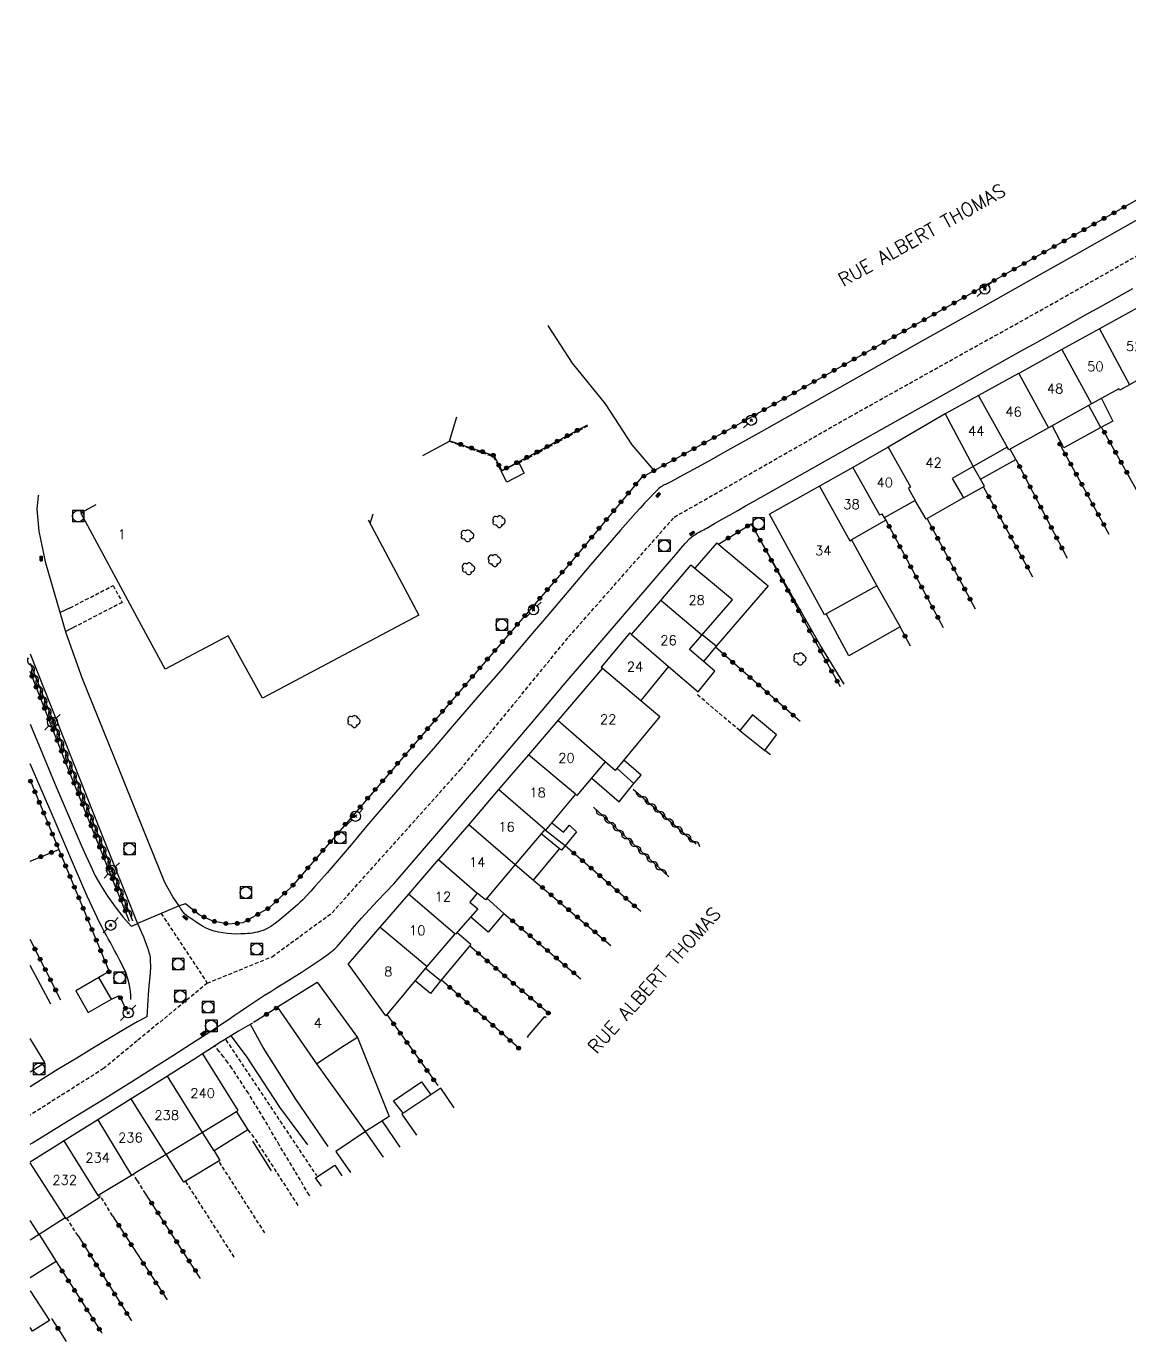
# Model space of a CAD drawing. Header units: millimetres. Extents: x 255999 to 257000, y 144000 to 145001.
# Drawn here: x 255999.5 to 256143.8, y 144169.8 to 144341.8 of the extents above; entities that cross this region are included whole.
import ezdxf
from ezdxf.enums import TextEntityAlignment as Align

# ---------------------------------------------------------------- set-up
doc = ezdxf.new("R2010")
doc.units = ezdxf.units.MM
doc.linetypes.add('DASHED', pattern=[0.75, 0.5, -0.25])
doc.layers.get('0').update_dxf_attribs({"linetype": 'CONTINUOUS'})
for name, color, linetype in [('W0001', 6, 'DASHED'), ('W0008', 7, 'CONTINUOUS'), ('W0014', 7, 'CONTINUOUS'), ('W0017', 7, 'CONTINUOUS'), ('W0070', 7, 'DASHED'), ('W0071', 7, 'CONTINUOUS'), ('W0101', 7, 'CONTINUOUS'), ('W0104', 1, 'CONTINUOUS'), ('W0112', 1, 'DASHED'), ('W0300', 7, 'CONTINUOUS'), ('W0303', 7, 'CONTINUOUS'), ('W0310', 3, 'CONTINUOUS'), ('W0323', 7, 'CONTINUOUS'), ('W0330', 7, 'CONTINUOUS'), ('W0333', 7, 'CONTINUOUS'), ('W0401', 7, 'CONTINUOUS'), ('W0420', 7, 'CONTINUOUS'), ('W0473', 7, 'CONTINUOUS'), ('W0989', 7, 'CONTINUOUS'), ('W0991', 7, 'CONTINUOUS'), ('W1102', 7, 'CONTINUOUS')]:
    doc.layers.add(name, color=color, linetype=linetype)
doc.styles.get("Standard").update_dxf_attribs({"font": 'romans.shx', "width": 0.85})

# ---------------------------------------------------------------- blocks, each defined once
blk = doc.blocks.new('T420')
for p, q in [((0.75, 0.75), (-0.75, 0.75)), ((-0.75, 0.75), (-0.75, -0.75)), ((0.75, 0.75), (0.75, -0.75)), ((0.75, -0.75), (-0.75, -0.75))]:
    blk.add_line(p, q)
blk.add_ellipse((0, 0), major_axis=(-0.53, 0.53), ratio=1, start_param=3.926991, end_param=10.210176)
blk = doc.blocks.new('T300')
for p, q in [((-0.8, 0.51), (-0.86, 0.34)), ((-0.86, 0.34), (-0.86, 0.17)), ((-0.86, 0.17), (-0.74, 0.06)), ((-0.69, 0.63), (-0.8, 0.51)), ((-0.8, -0.06), (-0.74, 0.06)), ((-0.74, 0.06), (-0.69, 0.11)), ((-0.57, 0.69), (-0.69, 0.63)), ((-0.46, 0.69), (-0.57, 0.69)), ((-0.29, 0.63), (-0.46, 0.69)), ((-0.29, 0.63), (-0.17, 0.74)), ((-0.23, 0.57), (-0.29, 0.63)), ((-0.17, 0.74), (-0.06, 0.8)), ((-0.06, 0.8), (0.06, 0.8)), ((0.06, 0.8), (0.23, 0.74)), ((0.23, 0.74), (0.34, 0.63)), ((0.34, 0.63), (0.4, 0.51)), ((0.46, 0.46), (0.34, 0.46)), ((0.4, 0.51), (0.4, 0.46)), ((0.57, 0.4), (0.46, 0.46)), ((0.57, 0.4), (0.69, 0.29)), ((0.69, 0.29), (0.74, 0.17)), ((0.74, 0.06), (0.69, -0.17)), ((0.74, 0.17), (0.74, 0.06)), ((-0.8, -0.17), (-0.8, -0.06)), ((-0.8, -0.23), (-0.8, -0.17)), ((-0.74, -0.34), (-0.8, -0.23)), ((-0.69, -0.4), (-0.74, -0.34)), ((-0.51, -0.46), (-0.69, -0.4)), ((-0.4, -0.46), (-0.51, -0.46)), ((-0.4, -0.46), (-0.34, -0.46)), ((-0.34, -0.46), (-0.34, -0.4)), ((-0.34, -0.51), (-0.34, -0.46)), ((-0.29, -0.63), (-0.34, -0.51)), ((-0.17, -0.74), (-0.29, -0.63)), ((-0.06, -0.8), (-0.17, -0.74)), ((0.06, -0.8), (-0.06, -0.8)), ((0.17, -0.74), (0.06, -0.8)), ((0.23, -0.69), (0.17, -0.74)), ((0.29, -0.46), (0.23, -0.46)), ((0.29, -0.63), (0.23, -0.69)), ((0.46, -0.4), (0.29, -0.46)), ((0.34, -0.51), (0.29, -0.63)), ((0.34, -0.51), (0.34, -0.46)), ((0.57, -0.34), (0.46, -0.4)), ((0.63, -0.29), (0.57, -0.34)), ((0.69, -0.17), (0.63, -0.29))]:
    blk.add_line(p, q)
blk = doc.blocks.new('T401')
for p, q in [((-0.3, 0.3), (0, 0.3)), ((-0.3, -0.25), (-0.3, 0.3)), ((-0.3, 0.15), (0, 0.15)), ((-0.3, 0), (0, 0)), ((0, 0.3), (0, -0.25)), ((-0.3, -0.15), (0, -0.15)), ((-0.3, -0.25), (-0.3, -0.3)), ((-0.3, -0.3), (0, -0.3)), ((0, -0.3), (0, -0.25))]:
    blk.add_line(p, q)
blk = doc.blocks.new('T473')
for p, q in [((-0.166667, 0.166667), (0.166667, -0.166667)), ((-0.166667, -0.166667), (0.166667, 0.166667)), ((0.500001, 0.500001), (1.000002, 1.000002)), ((-1.000002, -1.000002), (-0.500001, -0.500001))]:
    blk.add_line(p, q)
blk.add_ellipse((0, 0), major_axis=(0.471405, 0.471405), ratio=1, start_param=5.4977871438, end_param=11.780972451)
blk = doc.blocks.new('t310o')
at = {"color": 0, "linetype": 'Continuous'}
for centre, start, end in [((-0.5, 0.38), 216.8699, 323.1304), ((0.5, -0.37), 36.8699, 143.1303)]:
    blk.add_arc(centre, 0.625, start, end, dxfattribs=at)
blk = doc.blocks.new('t323o')
at = {"color": 0, "linetype": 'Continuous'}
for radius in [0.25, 0.15]:
    blk.add_circle((0, 0), radius, dxfattribs=at)

msp = doc.modelspace()

# ---------------------------------------------------------------- linework, layer by layer
at = {"layer": 'W0001'}
for points in [[(256023.17, 144216.7), (256031.65, 144220.16), (256039.5, 144225.9), (256056.26, 144244.6), (256070.43, 144261.96), (256084.26, 144277.63), (256107.17, 144290.74), (256134.75, 144306.12), (256165.69, 144323.67), (256186.07, 144335.3), (256198.82, 144341.81)], [(256017.13, 144225.82), (256023.17, 144216.7)], [(256023.17, 144216.7), (256014, 144209.15)], [(256014, 144209.15), (256009.61, 144205.53), (256000, 144199.44)]]:
    msp.add_lwpolyline(points, dxfattribs=at)
at = {"layer": 'W0008'}
msp.add_lwpolyline([(256019.48, 144226.82), (256014.03, 144224.5)], dxfattribs=at)
at = {"layer": 'W0014'}
for points in [[(256149.86, 144319.35), (256143.2, 144315.59), (256136.55, 144311.84), (256129.91, 144308.1), (256123.28, 144304.36), (256116.65, 144300.62), (256110.01, 144296.88), (256105.22, 144294.19), (256100.42, 144291.49), (256095.62, 144288.8), (256090.82, 144286.11), (256089.07, 144285.14), (256087.33, 144284.16), (256085.57, 144283.2), (256083.82, 144282.25), (256083.65, 144282.16), (256083.47, 144282.08), (256083.3, 144282), (256083.13, 144281.92), (256082.95, 144281.84), (256082.78, 144281.75), (256082.62, 144281.65), (256082.46, 144281.55), (256082.22, 144281.36), (256082, 144281.15), (256081.79, 144280.93), (256081.58, 144280.72), (256080.98, 144280.09), (256080.38, 144279.45), (256079.79, 144278.81), (256079.2, 144278.15), (256077.24, 144275.93), (256075.29, 144273.69), (256073.36, 144271.44), (256071.43, 144269.18), (256069.52, 144266.92), (256067.6, 144264.66), (256065.68, 144262.4), (256063.75, 144260.14), (256061.55, 144257.59), (256059.35, 144255.03), (256057.14, 144252.48), (256054.94, 144249.93), (256052.74, 144247.38), (256050.54, 144244.83), (256048.34, 144242.27), (256046.14, 144239.71), (256045.09, 144238.49), (256044.05, 144237.26), (256043.01, 144236.02), (256041.98, 144234.79), (256040.93, 144233.56), (256039.89, 144232.33), (256038.83, 144231.11), (256037.77, 144229.9), (256037.25, 144229.32), (256036.72, 144228.74), (256036.19, 144228.17), (256035.65, 144227.61), (256035.34, 144227.3), (256035.02, 144227), (256034.7, 144226.7), (256034.38, 144226.41), (256033.81, 144225.93), (256033.24, 144225.45), (256032.66, 144224.98), (256032.07, 144224.54), (256031.78, 144224.32), (256031.48, 144224.11), (256031.17, 144223.91), (256030.84, 144223.74), (256030.49, 144223.59), (256030.12, 144223.48), (256029.75, 144223.38), (256029.38, 144223.3), (256029.07, 144223.24), (256028.76, 144223.2), (256028.44, 144223.17), (256028.13, 144223.15), (256027.54, 144223.13), (256026.95, 144223.12), (256026.35, 144223.13), (256025.76, 144223.18), (256025.2, 144223.26), (256024.63, 144223.36), (256024.08, 144223.51), (256023.53, 144223.69), (256023.04, 144223.9), (256022.56, 144224.15), (256022.1, 144224.42), (256021.65, 144224.71), (256021.26, 144224.96), (256020.88, 144225.22), (256020.51, 144225.5), (256020.16, 144225.81), (256020.04, 144225.95), (256019.93, 144226.1), (256019.82, 144226.25), (256019.72, 144226.4), (256019.66, 144226.5), (256019.59, 144226.61), (256019.54, 144226.71), (256019.48, 144226.82)], [(256047.57, 144229.69), (256051.34, 144234.03), (256055.09, 144238.39), (256058.82, 144242.77), (256062.55, 144247.15), (256066.27, 144251.53), (256069.99, 144255.91), (256073.73, 144260.29), (256077.48, 144264.65), (256079.08, 144266.51), (256080.69, 144268.38), (256082.3, 144270.24), (256083.91, 144272.1), (256084.5, 144272.79), (256085.07, 144273.49), (256085.67, 144274.17), (256086.3, 144274.83), (256086.45, 144274.96), (256086.6, 144275.09), (256086.76, 144275.22), (256086.93, 144275.33), (256087.12, 144275.46), (256087.31, 144275.57), (256087.51, 144275.68), (256087.71, 144275.78), (256087.91, 144275.89), (256088.11, 144275.99), (256088.31, 144276.1), (256088.51, 144276.2), (256089.52, 144276.78), (256090.54, 144277.35), (256091.56, 144277.93), (256092.57, 144278.51), (256093.58, 144279.09), (256094.6, 144279.66), (256095.61, 144280.24), (256096.63, 144280.82), (256104.36, 144285.17), (256112.09, 144289.51), (256119.82, 144293.85), (256127.56, 144298.19), (256129.64, 144299.36), (256131.73, 144300.52), (256133.81, 144301.69), (256135.9, 144302.86), (256137.98, 144304.02), (256140.06, 144305.19), (256142.15, 144306.36), (256144.23, 144307.53)], [(256014, 144204.29), (256016.38, 144205.79), (256018.75, 144207.29), (256021.12, 144208.8), (256023.49, 144210.32), (256024.29, 144210.84), (256025.09, 144211.38), (256025.89, 144211.92), (256026.69, 144212.46), (256027.48, 144213), (256028.28, 144213.54), (256029.08, 144214.07), (256029.88, 144214.6), (256030.67, 144215.11), (256031.46, 144215.61), (256032.26, 144216.11), (256033.06, 144216.6), (256033.85, 144217.09), (256034.65, 144217.59), (256035.44, 144218.1), (256036.22, 144218.62), (256037.15, 144219.23), (256038.08, 144219.84), (256038.99, 144220.49), (256039.85, 144221.2), (256040.14, 144221.48), (256040.41, 144221.78), (256040.67, 144222.09), (256040.93, 144222.4), (256041.24, 144222.75), (256041.54, 144223.1), (256041.84, 144223.45), (256042.14, 144223.8), (256042.44, 144224.15), (256042.75, 144224.5), (256043.05, 144224.84), (256043.36, 144225.19), (256044.4, 144226.33), (256045.45, 144227.46), (256046.51, 144228.58), (256047.57, 144229.69)], [(256014.03, 144224.5), (256014.31, 144223.92), (256014.58, 144223.34), (256014.83, 144222.76), (256015.06, 144222.16), (256015.19, 144221.81), (256015.32, 144221.44), (256015.43, 144221.08), (256015.53, 144220.71), (256015.59, 144220.5), (256015.64, 144220.28), (256015.68, 144220.07), (256015.7, 144219.85), (256015.72, 144218.68), (256015.65, 144217.51), (256015.54, 144216.35), (256015.45, 144215.19), (256015.4, 144214.46), (256015.36, 144213.74), (256015.31, 144213.02), (256015.25, 144212.29)], [(256014, 144211.62), (256012, 144210.48), (256010.02, 144209.29), (256008.06, 144208.1), (256006.09, 144206.9), (256003.68, 144205.44), (256001.29, 144203.96), (256000, 144203.13)], [(256015.25, 144212.29), (256014, 144211.62)], [(256029.08, 144211.47), (256028.16, 144210.94), (256027.23, 144210.4), (256026.32, 144209.85), (256025.41, 144209.3), (256024.69, 144208.84), (256023.97, 144208.38), (256023.26, 144207.91), (256022.55, 144207.44)], [(256000, 144195.65), (256000.29, 144195.83), (256004.87, 144198.64), (256009.44, 144201.46), (256014, 144204.29)]]:
    msp.add_lwpolyline(points, dxfattribs=at)
at = {"layer": 'W0017'}
for points in [[(256014, 144238.81), (256011.77, 144244.33), (256006.83, 144256.48), (256004.72, 144262.45), (256002.04, 144271.62), (256001.19, 144275.78), (256000.91, 144278.69), (256001.08, 144280.42), (256001.13, 144280.53)], [(256106.48, 144255.79), (256103.31, 144260.99), (256094.31, 144276.77)], [(256000, 144259.75), (256009.23, 144236.46)], [(256019.48, 144226.82), (256018.67, 144227.99), (256017.62, 144229.84), (256014, 144238.81)], [(256009.23, 144236.46), (256014, 144224.58)], [(256014, 144224.58), (256014.03, 144224.5)], [(256002.72, 144213.95), (256000, 144219)], [(256026.27, 144209.82), (256028.25, 144207.14), (256032.62, 144200.5), (256036.27, 144195.56)], [(256039, 144195.35), (256034.77, 144201.53), (256030.47, 144208.3), (256028.81, 144211.31)]]:
    msp.add_lwpolyline(points, dxfattribs=at)
at = {"layer": 'W0070'}
msp.add_lwpolyline([(256036.57, 144188.88), (256036.5, 144189), (256034.6, 144192.17), (256032.59, 144195.54), (256030.6, 144198.93), (256028.55, 144202.29), (256026.39, 144205.58), (256025.86, 144206.33), (256025.31, 144207.06), (256024.74, 144207.78), (256024.15, 144208.49)], dxfattribs=at)
at = {"layer": 'W0071'}
for points in [[(256000, 144250.56), (256001.61, 144246.69), (256003.27, 144242.69), (256004.95, 144238.71), (256006.69, 144234.74), (256007.29, 144233.4), (256007.88, 144232.06), (256008.52, 144230.73), (256009.23, 144229.45), (256010.13, 144228.05), (256011.1, 144226.69), (256012.13, 144225.39), (256013.23, 144224.14)], [(256013.18, 144214.54), (256013.16, 144215.23), (256013.09, 144215.91), (256012.96, 144216.59), (256012.79, 144217.26), (256012.5, 144218.09), (256012.12, 144218.9), (256011.72, 144219.68), (256011.32, 144220.46), (256011.05, 144220.98), (256010.78, 144221.49), (256010.5, 144222), (256010.22, 144222.51), (256009.93, 144223.02), (256009.65, 144223.53), (256009.38, 144224.04), (256009.12, 144224.56), (256007.47, 144228.07), (256005.91, 144231.61), (256004.39, 144235.17), (256002.86, 144238.73), (256000, 144245.37)], [(256013.23, 144224.14), (256014, 144224.44)], [(256014, 144224.44), (256014.05, 144224.46)]]:
    msp.add_lwpolyline(points, dxfattribs=at)
at = {"layer": 'W0101'}
for points in [[(256144.94, 144305.04), (256144.93, 144305.05), (256139.87, 144302.25), (256139.87, 144302.25)], [(256139.87, 144302.25), (256139.87, 144302.25), (256134.95, 144299.54)], [(256134.95, 144299.54), (256134.95, 144299.54), (256129.31, 144296.43), (256129.31, 144296.43)], [(256148.94, 144297.85), (256148.92, 144297.87), (256143.82, 144294.94)], [(256129.31, 144296.43), (256129.3, 144296.43), (256124.05, 144293.53), (256124.05, 144293.53)], [(256143.82, 144294.94), (256142.56, 144294.22), (256142.43, 144294.39), (256138.83, 144292.43)], [(256124.05, 144293.53), (256124.05, 144293.53), (256119.7, 144291.12), (256119.7, 144291.12)], [(256138.83, 144292.43), (256133.19, 144289.33)], [(256119.7, 144291.12), (256112.22, 144286.78), (256112.22, 144286.78)], [(256133.19, 144289.33), (256128.02, 144286.42)], [(256112.22, 144286.78), (256112.22, 144286.78), (256107.63, 144284.11), (256107.63, 144284.11)], [(256128.02, 144286.42), (256127.8, 144286.8), (256123.35, 144284.25)], [(256107.63, 144284.11), (256107.63, 144284.11), (256103.26, 144281.67), (256103.26, 144281.67)], [(256123.35, 144284.25), (256120.62, 144282.69), (256122.08, 144280.15), (256117.22, 144277.37), (256115.75, 144279.81)], [(256103.26, 144281.67), (256103.26, 144281.67), (256096.7, 144278.02)], [(256014, 144264.52), (256006.62, 144278.21), (256008.63, 144279.29)], [(256115.75, 144279.81), (256111.72, 144277.55)], [(256044.21, 144277.28), (256050.84, 144264.83), (256030.38, 144253.96), (256025.89, 144262.11), (256017.66, 144257.74), (256014, 144264.52)], [(256107.43, 144274.65), (256110.75, 144268.67), (256103.9, 144264.87), (256096.7, 144278.02)], [(256111.72, 144277.55), (256111.91, 144277.25), (256107.43, 144274.65)], [(256082.51, 144266.74), (256082.51, 144266.74), (256086.44, 144271.36)], [(256087.85, 144262.19), (256091.86, 144266.83), (256086.44, 144271.36)], [(256078.65, 144262.3), (256082.51, 144266.74)], [(256078.65, 144262.3), (256078.43, 144262.51), (256074.71, 144258.03), (256074.87, 144257.89)], [(256083.51, 144258.11), (256087.36, 144254.78), (256089.58, 144257.48), (256086.24, 144260.31), (256087.85, 144262.19)], [(256083.51, 144258.11), (256079.89, 144253.66)], [(256074.87, 144257.89), (256069.02, 144251.06)], [(256079.89, 144253.66), (256082.37, 144251.56), (256076.54, 144244.51), (256075.23, 144245.62)], [(256069.02, 144251.06), (256065.17, 144246.57)], [(256065.17, 144246.57), (256065.17, 144246.57), (256065.17, 144246.57), (256061.28, 144242.02), (256061.28, 144242.02)], [(256075.23, 144245.62), (256071.52, 144241.22), (256071.33, 144241.39)], [(256061.28, 144242.02), (256057.36, 144237.44), (256057.36, 144237.44)], [(256071.33, 144241.39), (256067.41, 144236.7), (256067.33, 144236.78)], [(256057.36, 144237.44), (256057.36, 144237.44), (256053.42, 144232.87), (256053.42, 144232.87)], [(256067.33, 144236.78), (256063.44, 144232.23)], [(256053.42, 144232.87), (256053.42, 144232.89), (256049.5, 144228.34), (256049.5, 144228.34)], [(256063.44, 144232.23), (256059.55, 144227.57), (256058.49, 144228.47)], [(256049.5, 144228.34), (256049.5, 144228.34), (256045.76, 144224.01)], [(256058.49, 144228.47), (256057.53, 144227.3), (256058.55, 144226.43), (256055.62, 144223.12), (256055.56, 144223.15)], [(256045.76, 144224.01), (256045.76, 144224.01), (256045.76, 144224.01), (256041.6, 144219.21)], [(256055.56, 144223.15), (256054.5, 144221.92), (256051.9, 144218.86)], [(256051.9, 144218.86), (256046.52, 144212.42), (256041.6, 144219.21)], [(256032.37, 144213.61), (256037.55, 144216.83)], [(256037.55, 144216.83), (256042.82, 144209.59)], [(256037.5, 144206.15), (256032.37, 144213.61)], [(256001.92, 144206.31), (256000, 144209.47)], [(256042.82, 144209.59), (256041.06, 144208.5), (256041.06, 144208.49), (256037.5, 144206.15)], [(256022.55, 144207.44), (256021.9, 144207.03), (256017.95, 144204.54)], [(256022.55, 144207.44), (256027.18, 144200.05), (256026.97, 144199.85)], [(256000, 144205.12), (256001.92, 144206.31)], [(256017.95, 144204.54), (256014, 144202.07)], [(256055.45, 144200.4), (256053.7, 144202.98), (256048.63, 144199.58)], [(256013.21, 144201.58), (256008.83, 144198.83)], [(256014, 144202.07), (256013.21, 144201.58), (256013.21, 144201.58), (256013.21, 144201.58)], [(256026.97, 144199.85), (256022.56, 144197.19)], [(256048.63, 144199.58), (256050.53, 144196.8)], [(256008.83, 144198.83), (256004.45, 144196.08)], [(256004.45, 144196.08), (256000, 144193.29)], [(256022.56, 144197.19), (256017.77, 144194.31)], [(256046.21, 144193.93), (256043.87, 144197.29), (256039.99, 144194.69)], [(256039.99, 144194.69), (256041.89, 144191.94)], [(256017.77, 144194.31), (256014, 144192.01)], [(256013.25, 144191.56), (256008.9, 144188.92)], [(256014, 144192.01), (256013.25, 144191.56)], [(256008.9, 144188.92), (256009.11, 144188.67), (256004.71, 144185.87)], [(256004.71, 144185.87), (256004.59, 144185.99), (256001.17, 144183.83)], [(256001.17, 144183.83), (256000, 144183.09)]]:
    msp.add_lwpolyline(points, dxfattribs=at)
at = {"layer": 'W0104'}
for points in [[(256140.15, 144293.15), (256141.64, 144290.2), (256140.06, 144289.34), (256138.48, 144292.23)], [(256051.38, 144285.71), (256054.86, 144287.55), (256055.83, 144290.76)], [(256140.06, 144289.34), (256135.23, 144286.71), (256133.68, 144289.61)], [(256124.3, 144282.61), (256128.95, 144285.17), (256128.19, 144286.51)], [(256122.08, 144280.15), (256124.83, 144281.69), (256123.35, 144284.25)], [(256044.48, 144276.78), (256044.85, 144278.06)], [(256089.83, 144274.28), (256086.94, 144270.94)], [(256089.83, 144274.28), (256096.54, 144268.67), (256089.74, 144260.74)], [(256110.75, 144268.67), (256113.8, 144263.27), (256107.07, 144259.49), (256104.12, 144264.99)], [(256089.74, 144260.74), (256087.91, 144262.25)], [(256089.74, 144260.74), (256088.09, 144258.74)], [(256078.98, 144242.8), (256076.77, 144244.78)], [(256078.98, 144242.8), (256078.98, 144242.8), (256079.92, 144243.9), (256077.65, 144245.85)], [(256073.46, 144243.52), (256077.05, 144240.4), (256078.98, 144242.8)], [(256068.23, 144237.67), (256069.78, 144236.45), (256070.53, 144237.36), (256071.46, 144236.49), (256069.49, 144234.08), (256069.26, 144234.27)], [(256063.44, 144232.23), (256065.86, 144230.18), (256069.26, 144234.27), (256066.86, 144236.24)], [(256067.41, 144236.7), (256069.98, 144234.68)], [(256059.74, 144227.8), (256061.97, 144225.82), (256059.92, 144223.36), (256057.6, 144225.35)], [(256057.65, 144221.73), (256055.81, 144223.33)], [(256057.65, 144221.73), (256053.68, 144217.02), (256051.7, 144218.63)], [(256053.68, 144217.02), (256052.36, 144215.33), (256050.34, 144216.99)], [(256065.16, 144209.59), (256065.06, 144209.67), (256067.33, 144212.35), (256067.51, 144212.2)], [(256042.82, 144209.59), (256042.82, 144209.59), (256046.98, 144199.26)], [(256046.98, 144199.26), (256043.87, 144197.29), (256037.5, 144206.15)], [(256048.79, 144199.68), (256048.78, 144199.68), (256047.53, 144201.3), (256051.21, 144203.79), (256052.39, 144202.1)], [(256026.97, 144199.85), (256026.97, 144199.85), (256028.49, 144197.5), (256028.49, 144197.5), (256024.09, 144194.78)], [(256046.03, 144198.66), (256046.03, 144198.65), (256048.37, 144195.25)], [(256024.09, 144194.78), (256022.56, 144197.19), (256022.56, 144197.19)], [(256024.09, 144194.78), (256024.81, 144193.49), (256020.08, 144190.66), (256017.8, 144194.32), (256017.8, 144194.32)], [(256037.34, 144191.23), (256039.84, 144192.9), (256040.79, 144191.49)], [(256038.1, 144190.14), (256037.34, 144191.23)], [(256001.17, 144183.83), (256001.17, 144183.83), (256003.38, 144180.31), (256000, 144178.17)], [(256000, 144176.48), (256002.52, 144172.58), (256000.3, 144171.21), (256000, 144171.67)]]:
    msp.add_lwpolyline(points, dxfattribs=at)
for points in [[(256064.61, 144283.39), (256062.34, 144282.21), (256061.6, 144283.64), (256063.86, 144284.82), (256064.61, 144283.39)], [(256097.64, 144249.15), (256094.47, 144251.79), (256092.82, 144249.72), (256096.1, 144247.13)], [(256010.62, 144214.62), (256009, 144217.44), (256005.96, 144215.69), (256007.58, 144212.87)]]:
    msp.add_lwpolyline(points, close=True, dxfattribs=at)
at = {"layer": 'W0112'}
for points in [[(256063.92, 144284.72), (256072.99, 144289.61)], [(256054.86, 144287.55), (256060.59, 144285.54), (256061.6, 144283.64)], [(256005.22, 144265.76), (256010.85, 144268.69), (256012.04, 144266.49), (256005.89, 144263.32)], [(256092.82, 144249.72), (256087.29, 144254.39)], [(256029.64, 144211.82), (256029.08, 144211.47)], [(256025.6, 144209.28), (256037.45, 144191.53)], [(256028.49, 144197.5), (256029.47, 144196.25), (256035.03, 144187.6)], [(256030.7, 144184.04), (256024.68, 144193.41)], [(256014, 144190.91), (256013.5, 144191.71)], [(256015.08, 144189.18), (256014, 144190.91)], [(256026.69, 144180.87), (256020.33, 144190.81)], [(256010.77, 144186.29), (256009.2, 144188.9)], [(256006.26, 144183.66), (256004.81, 144185.93)], [(256022.3, 144178.06), (256022.11, 144178.36)]]:
    msp.add_lwpolyline(points, dxfattribs=at)
at = {"layer": 'W0303'}
msp.add_lwpolyline([(256029.1, 144196.03), (256031.52, 144192.14)], dxfattribs=at)
at = {"layer": 'W0310'}
for points in [[(256000, 144258.53), (256000.13, 144258.2), (256008.54, 144236.91), (256013.4, 144224.85)], [(256078.89, 144242.05), (256087.1, 144234.93)], [(256083.54, 144230.58), (256073.68, 144239.7)]]:
    msp.add_lwpolyline(points, dxfattribs=at)
at = {"layer": 'W0323'}
for points in [[(256165.67, 144330.9), (256123.8, 144307.28), (256092.21, 144289.54), (256079.91, 144282.78), (256070.84, 144271.88), (256052.52, 144250.6), (256039.44, 144235.41), (256034.18, 144229.29), (256031.26, 144226.53), (256027.84, 144224.57), (256025.93, 144224.42), (256023.89, 144224.81), (256022.1, 144225.65), (256020.33, 144227.09)], [(256054.89, 144287.63), (256060.64, 144285.7), (256061.68, 144283.74), (256064.52, 144285.2), (256072.89, 144289.69)], [(256146.38, 144278.25), (256140.16, 144289.39)], [(256141.16, 144275.35), (256134.65, 144287.26)], [(256128.95, 144285.17), (256135.65, 144272.27)], [(256131.18, 144269.78), (256124.69, 144281.61)], [(256111.91, 144277.25), (256118.18, 144265.56), (256119.44, 144263.2)], [(256123.65, 144265.58), (256117.35, 144277.44)], [(256090.02, 144274.11), (256094.31, 144276.77), (256097.97, 144270.11), (256103.71, 144259.54), (256105.96, 144255.48)], [(256115.15, 144260.75), (256113.8, 144263.27)], [(256100.71, 144250.93), (256089.65, 144260.63)], [(256012.99, 144224.76), (256004.85, 144245.07), (256000, 144257.44)], [(256096.84, 144246.55), (256096.1, 144247.13)], [(256000, 144243.22), (256010.35, 144218.23), (256009, 144217.44)], [(256000, 144232.66), (256003.74, 144234.18)], [(256069.98, 144234.68), (256079.87, 144226.09)], [(256065.86, 144230.18), (256075.96, 144221.64)], [(256020.33, 144227.09), (256019.5, 144226.79)], [(256061.97, 144225.82), (256072.04, 144217.26)], [(256004.01, 144214.46), (256000, 144222.39)], [(256067.92, 144212.66), (256057.5, 144221.55)], [(256063.91, 144208.19), (256053.78, 144217.13)], [(256010.62, 144214.62), (256011.67, 144215.09), (256012.49, 144213.36)], [(256032.4, 144213.57), (256029.64, 144211.82)], [(256046.67, 144212.6), (256053.32, 144203.31)], [(256022.11, 144178.36), (256015.08, 144189.18)], [(256010.77, 144186.29), (256014, 144181.3)], [(256006.26, 144183.66), (256013.26, 144172.53)], [(256014, 144181.3), (256017.9, 144175.27)], [(256003.38, 144180.31), (256009.33, 144171)], [(256003.99, 144171), (256002.84, 144172.83)], [(256004.74, 144169.82), (256003.99, 144171)], [(256009.33, 144171), (256009.37, 144170.94)]]:
    msp.add_lwpolyline(points, dxfattribs=at)
at = {"layer": 'W0330'}
msp.add_lwpolyline([(256081.63, 144283.73), (256078.76, 144287.08), (256075.26, 144292.44), (256070.95, 144297.76), (256067.87, 144302.45), (256067.76, 144302.69)], dxfattribs=at)
at = {"layer": 'W0333'}
for points in [[(256005.22, 144265.76), (256003.92, 144265.16)], [(256005.89, 144263.32), (256004.65, 144262.66)]]:
    msp.add_lwpolyline(points, dxfattribs=at)
at = {"layer": 'W1102'}
for points in [[(256139.87, 144302.25), (256143.82, 144294.94)], [(256134.95, 144299.54), (256138.83, 144292.43)], [(256129.31, 144296.43), (256133.19, 144289.33)], [(256128.02, 144286.42), (256124.05, 144293.53)], [(256119.7, 144291.12), (256123.35, 144284.25)], [(256112.22, 144286.78), (256115.17, 144281.61), (256114.89, 144281.39), (256115.75, 144279.81)], [(256107.63, 144284.11), (256111.11, 144277.92), (256111.39, 144278.07), (256111.72, 144277.55)], [(256103.26, 144281.67), (256107.24, 144274.54), (256107.43, 144274.65)], [(256087.85, 144262.19), (256082.51, 144266.74)], [(256078.65, 144262.3), (256083.51, 144258.11)], [(256074.87, 144257.89), (256079.89, 144253.66)], [(256075.23, 144245.62), (256069.02, 144251.06)], [(256071.33, 144241.39), (256065.17, 144246.57)], [(256067.33, 144236.78), (256061.28, 144242.02)], [(256057.36, 144237.44), (256063.44, 144232.23)], [(256053.42, 144232.87), (256058.49, 144228.47)], [(256055.56, 144223.15), (256049.5, 144228.34)], [(256051.9, 144218.86), (256045.76, 144224.01)], [(256022.56, 144197.19), (256017.95, 144204.54)], [(256014, 144200.32), (256013.21, 144201.58)], [(256017.77, 144194.31), (256014, 144200.32)], [(256008.83, 144198.83), (256013.25, 144191.56)], [(256008.9, 144188.92), (256004.45, 144196.08)], [(256004.71, 144185.87), (256000, 144193.2)], [(256001.17, 144183.83), (256000, 144185.68)]]:
    msp.add_lwpolyline(points, dxfattribs=at)

# ---------------------------------------------------------------- block references
at = {"layer": 'W0300'}
for p in [(256061.37, 144277.04), (256057.24, 144275.19), (256060.79, 144271.95), (256057.38, 144270.88), (256100.74, 144259.08), (256042.4, 144250.89)]:
    msp.add_blockref('T300', p, dxfattribs=at)
at = {"layer": 'W0310'}
for p, rotation in [((256000.09, 144258.3), 291.3319084069385), ((256000.64, 144256.91), 291.5616193148009), ((256001.19, 144255.51), 291.5616193148009), ((256001.74, 144254.12), 291.5616193148009), ((256002.29, 144252.72), 291.5616193148009), ((256002.85, 144251.33), 291.5616193148009), ((256003.4, 144249.93), 291.5616193148009), ((256003.95, 144248.54), 291.5616193148009), ((256004.5, 144247.14), 291.5616193148009), ((256005.05, 144245.75), 291.5616193148009), ((256005.6, 144244.35), 291.5616193148009), ((256006.15, 144242.96), 291.5616193148009), ((256006.7, 144241.56), 291.5616193148009), ((256007.26, 144240.17), 291.5616193148009), ((256080.03, 144241.07), 319.0318441707183), ((256081.16, 144240.09), 319.0318441707183), ((256007.81, 144238.77), 291.5616193148009), ((256074.78, 144238.68), 137.254618701025), ((256082.29, 144239.1), 319.0318441707183), ((256008.36, 144237.38), 291.5616193148009), ((256075.88, 144237.66), 137.254618701025), ((256076.98, 144236.64), 137.254618701025), ((256083.42, 144238.12), 319.0318441707183), ((256084.56, 144237.14), 319.0318441707183), ((256008.92, 144235.98), 291.9618166261629), ((256009.48, 144234.59), 291.9618166261629), ((256078.09, 144235.62), 137.254618701025), ((256085.69, 144236.15), 319.0318441707183), ((256086.82, 144235.17), 319.0318441707183), ((256010.04, 144233.2), 291.9618166261629), ((256079.19, 144234.6), 137.254618701025), ((256080.29, 144233.59), 137.254618701025), ((256010.6, 144231.81), 291.9618166261629), ((256081.39, 144232.57), 137.254618701025), ((256082.49, 144231.55), 137.254618701025), ((256011.16, 144230.42), 291.9618166261629), ((256011.72, 144229.03), 291.9618166261629), ((256012.28, 144227.64), 291.9618166261629), ((256012.84, 144226.25), 291.9618166261629)]:
    msp.add_blockref('t310o', p, dxfattribs=dict(at, rotation=rotation))
at = {"layer": 'W0323'}
for p, rotation in [((256143.09, 144318.16), 209.4267643888655), ((256140.47, 144316.69), 209.4267643888655), ((256141.78, 144317.43), 209.4267643888655), ((256136.55, 144314.48), 209.4267643888655), ((256137.86, 144315.22), 209.4267643888655), ((256139.17, 144315.95), 209.4267643888655), ((256133.94, 144313.01), 209.4267643888655), ((256135.25, 144313.74), 209.4267643888655), ((256131.33, 144311.53), 209.4267643888655), ((256132.63, 144312.27), 209.4267643888655), ((256127.41, 144309.32), 209.4267643888655), ((256128.71, 144310.06), 209.4267643888655), ((256130.02, 144310.79), 209.4267643888655), ((256124.79, 144307.85), 209.4267643888655), ((256126.1, 144308.58), 209.4267643888655), ((256122.18, 144306.38), 209.3178693982459), ((256123.49, 144307.11), 209.3178693982459), ((256118.26, 144304.17), 209.3178693982459), ((256119.56, 144304.91), 209.3178693982459), ((256120.87, 144305.64), 209.3178693982459), ((256115.64, 144302.7), 209.3178693982459), ((256116.95, 144303.44), 209.3178693982459), ((256113.02, 144301.23), 209.3178693982459), ((256114.33, 144301.97), 209.3178693982459), ((256109.1, 144299.03), 209.3178693982459), ((256110.41, 144299.77), 209.3178693982459), ((256111.72, 144300.5), 209.3178693982459), ((256106.49, 144297.56), 209.3178693982459), ((256107.79, 144298.3), 209.3178693982459), ((256103.87, 144296.09), 209.3178693982459), ((256105.18, 144296.83), 209.3178693982459), ((256099.95, 144293.89), 209.3178693982459), ((256101.25, 144294.62), 209.3178693982459), ((256102.56, 144295.36), 209.3178693982459), ((256097.33, 144292.42), 209.3178693982459), ((256098.64, 144293.16), 209.3178693982459), ((256094.71, 144290.95), 209.3178693982459), ((256096.02, 144291.69), 209.3178693982459), ((256071.58, 144288.99), 28.18713868486408), ((256090.78, 144288.76), 208.7952305089355), ((256092.1, 144289.48), 208.7952305089355), ((256093.41, 144290.22), 209.3178693982459), ((256140.53, 144288.73), 119.1723279460635), ((256056.31, 144287.16), 341.4067346874067), ((256067.62, 144286.86), 28.18713868486408), ((256068.94, 144287.57), 28.18713868486408), ((256070.26, 144288.28), 28.18713868486408), ((256088.15, 144287.32), 208.7952305089355), ((256089.47, 144288.04), 208.7952305089355), ((256134.69, 144287.19), 118.6695533370481), ((256141.26, 144287.42), 119.1723279460635), ((256057.73, 144286.68), 341.4067346874067), ((256059.16, 144286.2), 341.4067346874067), ((256060.58, 144285.72), 341.4067346874067), ((256064.97, 144285.45), 28.18713868486408), ((256066.3, 144286.15), 28.18713868486408), ((256084.21, 144285.15), 208.7952305089355), ((256085.53, 144285.87), 208.7952305089355), ((256086.84, 144286.59), 208.7952305089355), ((256135.41, 144285.87), 118.6695533370481), ((256141.99, 144286.11), 119.1723279460635), ((256061.31, 144284.43), 297.8570446538999), ((256062.31, 144284.06), 27.28672331945248), ((256063.64, 144284.75), 27.28672331945248), ((256081.58, 144283.7), 208.7952305089355), ((256082.9, 144284.43), 208.7952305089355), ((256129.43, 144284.25), 297.4227539909903), ((256136.13, 144284.56), 118.6695533370481), ((256142.72, 144284.8), 119.1723279460635), ((256143.45, 144283.49), 119.1723279460635), ((256079.21, 144281.95), 230.2637428732006), ((256080.27, 144282.98), 208.7952305089355), ((256130.12, 144282.92), 297.4227539909903), ((256136.85, 144283.24), 118.6695533370481), ((256137.57, 144281.93), 118.6695533370481), ((256078.25, 144280.79), 230.2637428732006), ((256125.41, 144280.3), 118.7574041267885), ((256130.81, 144281.59), 297.4227539909903), ((256131.5, 144280.26), 297.4227539909903), ((256138.29, 144280.61), 118.6695533370481), ((256076.33, 144278.48), 230.2637428732006), ((256077.29, 144279.64), 230.2637428732006), ((256126.13, 144278.99), 118.7574041267885), ((256132.19, 144278.93), 297.4227539909903), ((256139.01, 144279.29), 118.6695533370481), ((256075.38, 144277.33), 230.2637428732006), ((256126.85, 144277.67), 118.7574041267885), ((256132.88, 144277.6), 297.4227539909903), ((256139.72, 144277.98), 118.6695533370481), ((256140.44, 144276.66), 118.6695533370481), ((256073.46, 144275.02), 230.2637428732006), ((256074.42, 144276.18), 230.2637428732006), ((256091.3, 144274.9), 31.75487986146651), ((256092.58, 144275.69), 31.75487986146651), ((256093.85, 144276.48), 31.75487986146651), ((256094.77, 144275.93), 298.7807369868), ((256112.36, 144276.42), 298.2129928385273), ((256113.06, 144275.1), 298.2129928385273), ((256118.01, 144276.18), 118.0116744152458), ((256118.72, 144274.85), 118.0116744152458), ((256127.58, 144276.36), 118.7574041267885), ((256128.3, 144275.04), 118.7574041267885), ((256133.58, 144276.27), 297.4227539909903), ((256134.27, 144274.93), 297.4227539909903), ((256072.5, 144273.87), 230.2637428732006), ((256095.5, 144274.61), 298.7807369868), ((256096.22, 144273.3), 298.7807369868), ((256113.77, 144273.78), 298.2129928385273), ((256119.42, 144273.53), 118.0116744152458), ((256129.02, 144273.73), 118.7574041267885), ((256134.96, 144273.6), 297.4227539909903), ((256070.58, 144271.57), 229.2590451217451), ((256071.54, 144272.72), 230.2637428732006), ((256096.94, 144271.99), 298.7807369868), ((256114.48, 144272.46), 298.2129928385273), ((256120.13, 144272.21), 118.0116744152458), ((256129.74, 144272.41), 118.7574041267885), ((256069.6, 144270.43), 229.2590451217451), ((256097.66, 144270.67), 298.7807369868), ((256115.19, 144271.13), 298.2129928385273), ((256115.9, 144269.81), 298.2129928385273), ((256120.83, 144270.88), 118.0116744152458), ((256130.46, 144271.1), 118.7574041267885), ((256067.64, 144268.16), 229.2590451217451), ((256068.62, 144269.3), 229.2590451217451), ((256098.38, 144269.35), 298.5169311374866), ((256099.1, 144268.04), 298.5169311374866), ((256116.61, 144268.49), 298.2129928385273), ((256121.54, 144269.56), 118.0116744152458), ((256122.24, 144268.23), 118.0116744152458), ((256066.66, 144267.02), 229.2590451217451), ((256099.81, 144266.72), 298.5169311374866), ((256117.32, 144267.17), 298.2129928385273), ((256122.95, 144266.91), 118.0116744152458), ((256064.7, 144264.75), 229.2590451217451), ((256065.68, 144265.89), 229.2590451217451), ((256100.53, 144265.4), 298.5169311374866), ((256118.03, 144265.85), 298.2129928385273), ((256118.74, 144264.53), 298.1659479808574), ((256063.72, 144263.61), 229.2590451217451), ((256101.25, 144264.08), 298.5169311374866), ((256061.77, 144261.34), 229.2590451217451), ((256062.74, 144262.48), 229.2590451217451), ((256101.96, 144262.76), 298.5169311374866), ((256102.68, 144261.45), 298.5169311374866), ((256114.44, 144262.07), 118.2496239682268), ((256060.79, 144260.2), 229.2590451217451), ((256090.78, 144259.64), 138.7477837774913), ((256103.39, 144260.13), 298.5169311374866), ((256058.83, 144257.93), 229.2590451217451), ((256059.81, 144259.07), 229.2590451217451), ((256091.9, 144258.65), 138.7477837774913), ((256093.03, 144257.66), 138.7477837774913), ((256104.12, 144258.81), 298.9375307443486), ((256000.25, 144256.82), 111.4027175571441), ((256057.85, 144256.79), 229.2590451217451), ((256094.16, 144256.67), 138.7477837774913), ((256104.84, 144257.5), 298.9375307443486), ((256105.57, 144256.19), 298.9375307443486), ((256000.79, 144255.42), 111.4027175571441), ((256055.89, 144254.52), 229.2590451217451), ((256056.87, 144255.66), 229.2590451217451), ((256095.29, 144255.68), 138.7477837774913), ((256096.41, 144254.69), 138.7477837774913), ((256001.34, 144254.02), 111.4027175571441), ((256001.89, 144252.63), 111.4027175571441), ((256054.91, 144253.38), 229.2590451217451), ((256097.54, 144253.7), 138.7477837774913), ((256098.67, 144252.72), 138.7477837774913), ((256002.44, 144251.23), 111.4027175571441), ((256052.95, 144251.11), 229.2590451217451), ((256053.93, 144252.25), 229.2590451217451), ((256099.8, 144251.73), 138.7477837774913), ((256002.98, 144249.83), 111.4027175571441), ((256051.98, 144249.97), 229.2883472259011), ((256003.53, 144248.44), 111.4027175571441), ((256050.02, 144247.7), 229.2883472259011), ((256051, 144248.84), 229.2883472259011), ((256004.08, 144247.04), 111.4027175571441), ((256004.62, 144245.64), 111.4027175571441), ((256049.04, 144246.56), 229.2883472259011), ((256005.18, 144244.25), 111.8485761009057), ((256047.08, 144244.29), 229.2883472259011), ((256048.06, 144245.43), 229.2883472259011), ((256000.04, 144243.11), 292.4986121994808), ((256005.74, 144242.86), 111.8485761009057), ((256046.11, 144243.15), 229.2883472259011), ((256000.62, 144241.72), 292.4986121994808), ((256006.3, 144241.47), 111.8485761009057), ((256044.15, 144240.88), 229.2883472259011), ((256045.13, 144242.02), 229.2883472259011), ((256001.19, 144240.34), 292.4986121994808), ((256001.77, 144238.95), 292.4986121994808), ((256006.85, 144240.07), 111.8485761009057), ((256043.17, 144239.74), 229.2883472259011), ((256002.34, 144237.57), 292.4986121994808), ((256007.41, 144238.68), 111.8485761009057), ((256007.97, 144237.29), 111.8485761009057), ((256041.21, 144237.47), 229.2883472259011), ((256042.19, 144238.6), 229.2883472259011), ((256002.91, 144236.18), 292.4986121994808), ((256008.53, 144235.9), 111.8485761009057), ((256040.24, 144236.33), 229.2883472259011), ((256002.78, 144233.79), 22.10620395111473), ((256003.49, 144234.8), 292.4986121994808), ((256009.09, 144234.5), 111.8485761009057), ((256038.28, 144234.06), 229.3363336165493), ((256039.26, 144235.19), 229.3363336165493), ((256071.12, 144233.7), 319.0191892869262), ((256001.39, 144233.23), 22.10620395111473), ((256004.06, 144233.41), 292.4986121994808), ((256004.64, 144232.02), 292.4986121994808), ((256009.64, 144233.11), 111.8485761009057), ((256037.3, 144232.92), 229.3363336165493), ((256072.25, 144232.71), 319.0191892869262), ((256005.21, 144230.64), 292.4986121994808), ((256010.2, 144231.72), 111.8485761009057), ((256010.76, 144230.33), 111.8485761009057), ((256035.35, 144230.64), 229.3363336165493), ((256036.33, 144231.78), 229.3363336165493), ((256073.38, 144231.73), 319.0191892869262), ((256074.51, 144230.75), 319.0191892869262), ((256005.78, 144229.25), 292.4986121994808), ((256011.32, 144228.94), 111.8485761009057), ((256033.3, 144228.46), 223.2453611193922), ((256034.37, 144229.5), 229.3363336165493), ((256067.01, 144229.21), 319.8141598471971), ((256075.65, 144229.76), 319.0191892869262), ((256076.78, 144228.78), 319.0191892869262), ((256006.36, 144227.87), 292.4986121994808), ((256011.88, 144227.54), 111.8485761009057), ((256032.21, 144227.43), 223.2453611193922), ((256068.15, 144228.24), 319.8141598471971), ((256069.3, 144227.27), 319.8141598471971), ((256077.91, 144227.8), 319.0191892869262), ((256079.04, 144226.81), 319.0191892869262), ((256006.93, 144226.48), 292.4986121994808), ((256007.51, 144225.09), 292.4986121994808), ((256012.44, 144226.15), 111.8485761009057), ((256021.49, 144226.14), 140.8745417223016), ((256022.75, 144225.34), 154.9533078813049), ((256028.49, 144224.94), 209.9036299413837), ((256029.79, 144225.69), 209.9036299413837), ((256031.09, 144226.44), 209.9036299413837), ((256070.44, 144226.3), 319.8141598471971), ((256071.59, 144225.34), 319.8141598471971), ((256008.08, 144223.71), 292.4986121994808), ((256024.12, 144224.77), 169.2414912916911), ((256025.6, 144224.49), 169.2414912916911), ((256027.09, 144224.51), 184.4032956272898), ((256063.11, 144224.85), 319.6508419967386), ((256064.25, 144223.87), 319.6508419967386), ((256072.74, 144224.37), 319.8141598471971), ((256073.88, 144223.4), 319.8141598471971), ((256008.65, 144222.32), 292.4986121994808), ((256065.4, 144222.9), 319.6508419967386), ((256066.54, 144221.93), 319.6508419967386), ((256075.03, 144222.43), 319.8141598471971), ((256000.62, 144221.16), 116.8306164925379), ((256001.3, 144219.82), 116.8306164925379), ((256009.23, 144220.94), 292.4986121994808), ((256058.64, 144220.58), 139.5221835763748), ((256067.68, 144220.96), 319.6508419967386), ((256068.83, 144219.99), 319.6508419967386), ((256001.98, 144218.48), 116.8306164925379), ((256009.8, 144219.55), 292.4986121994808), ((256010.3, 144218.19), 210.2037101928927), ((256059.78, 144219.6), 139.5221835763748), ((256060.92, 144218.63), 139.5221835763748), ((256069.97, 144219.02), 319.6508419967386), ((256071.11, 144218.05), 319.6508419967386), ((256002.65, 144217.14), 116.8306164925379), ((256062.06, 144217.66), 139.5221835763748), ((256063.2, 144216.68), 139.5221835763748), ((256003.33, 144215.8), 116.8306164925379), ((256011.82, 144214.77), 295.5365361074375), ((256054.9, 144216.14), 138.5592668924), ((256056.02, 144215.15), 138.5592668924), ((256064.34, 144215.71), 139.5221835763748), ((256065.48, 144214.74), 139.5221835763748), ((256012.47, 144213.41), 295.5365361074375), ((256032.18, 144213.42), 212.3365689962557), ((256057.15, 144214.15), 138.5592668924), ((256058.27, 144213.16), 138.5592668924), ((256066.63, 144213.76), 139.5221835763748), ((256030.91, 144212.62), 212.3365689962557), ((256047.54, 144211.38), 305.5997366712159), ((256059.4, 144212.17), 138.5592668924), ((256060.52, 144211.18), 138.5592668924), ((256067.77, 144212.79), 139.5221835763748), ((256048.41, 144210.16), 305.5997366712159), ((256061.65, 144210.18), 138.5592668924), ((256049.29, 144208.94), 305.5997366712159), ((256050.16, 144207.72), 305.5997366712159), ((256062.77, 144209.19), 138.5592668924), ((256063.9, 144208.2), 138.5592668924), ((256051.03, 144206.5), 305.5997366712159), ((256051.91, 144205.28), 305.5997366712159), ((256052.78, 144204.06), 305.5997366712159), ((256015.9, 144187.92), 123.0199575978627), ((256016.71, 144186.66), 123.0199575978627), ((256017.53, 144185.4), 123.0199575978627), ((256011.59, 144185.03), 302.9023031487627), ((256012.4, 144183.77), 302.9023031487627), ((256018.35, 144184.15), 123.0199575978627), ((256007.06, 144182.39), 302.1916433529302), ((256013.22, 144182.51), 302.9023031487627), ((256019.17, 144182.89), 123.0199575978627), ((256007.86, 144181.12), 302.1916433529302), ((256019.98, 144181.63), 123.0199575978627), ((256020.8, 144180.37), 123.0199575978627), ((256004.19, 144179.05), 302.5872429439425), ((256008.65, 144179.85), 302.1916433529302), ((256009.45, 144178.58), 302.1916433529302), ((256014.81, 144180.04), 302.902303148665), ((256015.63, 144178.78), 302.902303148665), ((256021.62, 144179.12), 123.0199575978627), ((256005, 144177.78), 302.5872429439425), ((256010.25, 144177.31), 302.1916433529302), ((256016.44, 144177.52), 302.902303148665), ((256005.8, 144176.52), 302.5872429439425), ((256006.61, 144175.26), 302.5872429439425), ((256011.05, 144176.04), 302.1916433529302), ((256017.26, 144176.26), 302.902303148665), ((256007.42, 144173.99), 302.5872429439425), ((256011.85, 144174.77), 302.1916433529302), ((256012.65, 144173.5), 302.1916433529302), ((256008.23, 144172.73), 302.5872429439425), ((256003.64, 144171.56), 122.3081531596899), ((256009.04, 144171.46), 302.5872429439425)]:
    msp.add_blockref('t323o', p, dxfattribs=dict(at, rotation=rotation))
at = {"layer": 'W0401'}
for p, rotation in [((256082.03, 144280.62), 136.3365900423898), ((256086.67, 144275.39), 306.0135666680993), ((256020.39, 144225.35), 50.71108464468385), ((256022.71, 144209.99), 302.776183360013)]:
    msp.add_blockref('T401', p, dxfattribs=dict(at, rotation=rotation))
msp.add_blockref('T401', (256001.59, 144272.23), dxfattribs=at)
at = {"layer": 'W0420'}
for p in [(256006.29, 144277.76), (256095.28, 144276.78), (256082.95, 144273.89), (256061.7, 144263.55), (256040.54, 144235.7), (256012.99, 144234.23), (256028.22, 144228.53), (256029.62, 144221.14), (256019.35, 144219.17), (256011.7, 144217.4), (256019.62, 144214.98), (256023.26, 144213.55), (256023.69, 144211.09), (256001.15, 144205.48)]:
    msp.add_blockref('T420', p, dxfattribs=at)
at = {"layer": 'W0473'}
for p in [(256124.88, 144307.46), (256094.33, 144290.3), (256065.84, 144265.53), (256002.92, 144250.83), (256042.56, 144238.52), (256010.67, 144231.44), (256010.53, 144224.27), (256012.83, 144212.82)]:
    msp.add_blockref('T473', p, dxfattribs=at)

# ---------------------------------------------------------------- texts
at = {"layer": 'W0989'}
for rotation, p in [(29.4291, (256105.91, 144308.48)), (48.2136, (256073.44, 144207.93))]:
    msp.add_text('RUE ALBERT THOMAS', height=1.75, rotation=rotation, dxfattribs=at).set_placement(p, align=Align.MIDDLE_LEFT)
at = {"layer": 'W0991'}
for s, p in [('52', (256144.42, 144299.99)), ('50', (256139.34, 144297.34)), ('48', (256134.07, 144294.44)), ('46', (256128.64, 144291.42)), ('44', (256123.76, 144288.89)), ('42', (256118.17, 144284.74)), ('40', (256111.79, 144282.16)), ('38', (256107.44, 144279.32)), ('1', (256011.99, 144275.39)), ('34', (256103.75, 144273.27)), ('28', (256087.18, 144266.78)), ('26', (256083.5, 144261.53)), ('24', (256079.12, 144258.08)), ('22', (256075.61, 144251.2)), ('20', (256070.15, 144246.14)), ('18', (256066.38, 144241.63)), ('16', (256062.32, 144237.13)), ('14', (256058.48, 144232.51)), ('12', (256054, 144228)), ('10', (256050.64, 144223.6)), ('8', (256046.84, 144218.22)), ('4', (256037.63, 144211.49)), ('240', (256022.56, 144202.31)), ('238', (256017.86, 144199.43)), ('236', (256013.11, 144196.5)), ('234', (256008.83, 144193.87)), ('232', (256004.52, 144190.97))]:
    msp.add_text(s, height=1.25, dxfattribs=at).set_placement(p, align=Align.MIDDLE_CENTER)

doc.saveas('drawing.dxf')
